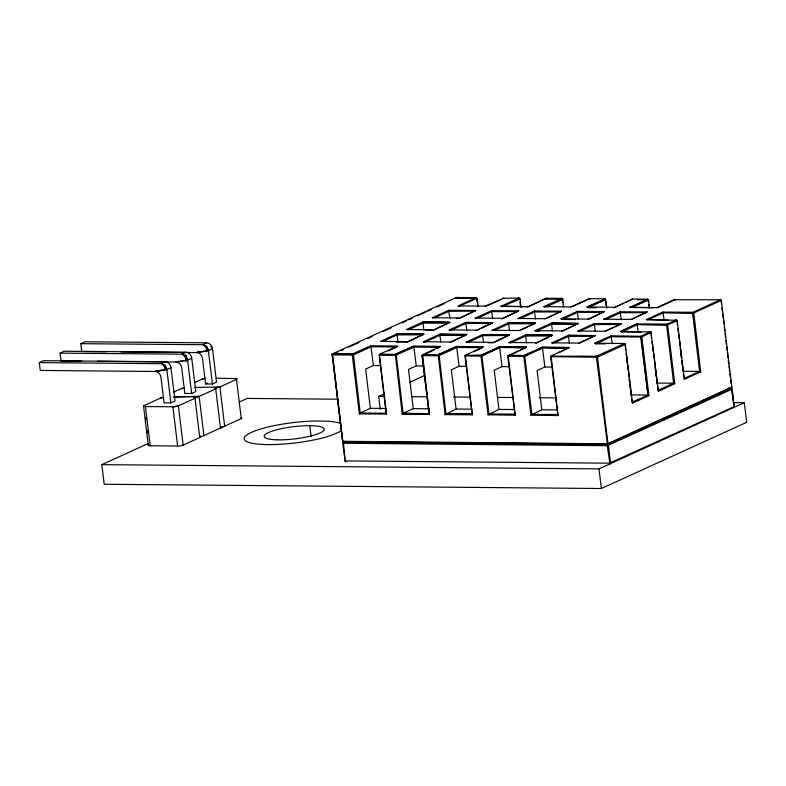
<?xml version="1.0" encoding="UTF-8"?>
<svg xmlns="http://www.w3.org/2000/svg" width="786" height="786" viewBox="0 0 786 786"><rect width="100%" height="100%" fill="white"/><g stroke="black" fill="none" stroke-linecap="round" stroke-linejoin="round"><path stroke-width="1.18" d="M165.139 368.605L165.148 365.166M185.889 361.432L185.909 355.714M206.659 349.682L206.669 346.253M165.04 368.722L165.099 365.235M185.761 361.589L185.879 354.604M206.561 349.809L206.62 346.312M558.984 352.629L569.378 347.402L542.193 347.166L523.8 356.087L530.943 415.175L557.991 415.558L550.632 356.166L597.37 356.215L608.01 444.119L342.863 441.761L332.36 353.926L456.352 297.491L476.149 297.629L477.131 301.844M396.213 342.057L407.236 342.097L423.89 334.109L396.763 333.952L380.453 341.379L407.384 341.605M332.046 354.299L332.822 353.769L352.462 353.985L353.435 354.614L360.214 413.004L359.379 413.868L386.555 414.094L379.442 355.38L379.707 354.211L397.736 346.007L370.805 345.771L352.462 353.985L332.36 353.926L331.967 354.908L353.189 355.026L371.139 346.734L396.871 346.96L397.195 346.341M395.928 354.496L396.046 355.39L379.088 355.282L379.707 354.211L395.319 354.348L396.301 354.987L414.006 347.107L439.738 347.324L437.527 348.345M721.568 304.143L721.184 300.055L720.369 299.741L674.575 299.741M668.316 320.285L646.446 319.558L662.912 312.062L692.997 312.288L720.369 299.741L721.263 300.183L731.894 387.252L607.44 444.336L596.436 357.237L596.839 356.019L624.487 343.502L625.165 343.806L625.666 349.996M731.383 387.577L731.815 387.105L607.421 443.785L342.627 441.29L332.124 354.427L332.822 353.769L352.462 353.985M520.99 307.414L519.959 298.592L519.006 298.002L500.957 306.275L527.956 306.864L546.221 298.267L561.872 298.366L562.845 302.581M596.662 356.706L596.839 356.019M553.747 355.134L550.603 356.648L596.436 357.237L597.37 356.215L597.724 357.041L625.292 344.327L624.673 343.541M148.849 444.817A4.038 0.815 -6.9 0 0 150.205 445.79L177.636 446.026A4.038 0.815 -6.9 0 0 183.138 445.102L199.752 437.537L194.997 398.296L193.651 397.323L194.81 397.284A4.038 0.815 -6.9 0 0 199.153 396.409L215.757 388.844L216.022 388.068L214.411 387.871L219.913 386.948L236.517 379.383L236.782 378.606L216.081 378.243M345.683 441.28L342.725 443.255L345.113 460.92L609.405 463.18L734.232 406.637L733.692 404.112M733.426 407.649L734.232 406.637L732.169 389.139L731.452 388.245L607.686 444.512L343.453 442.302L345.113 460.92L345.879 461.677L345.388 461.569M526.522 347.029L499.503 347.078L480.934 355.724L488.086 414.812L515.135 415.195L508.218 355.724L526.522 347.029L499.336 346.803L481.258 355.046L464.919 355.439L472.278 414.831L445.092 414.595L438.175 354.712L456.479 346.439L483.459 346.734L465.361 355.351L472.278 414.831M482.918 347.078L482.594 347.687L456.863 347.471L438.902 355.763L421.954 355.645L429.411 414.468L402.236 414.232L395.319 354.348L413.613 346.066L440.592 346.371L422.19 354.928L428.969 413.593L403.071 413.367L402.236 414.232M199.723 436.682L200.803 436.397A4.038 0.815 -6.9 0 0 203.898 435.65L223.342 426.611L220.512 428.085L215.57 387.832A4.038 0.815 -6.9 0 0 219.913 386.948L224.658 426.189A4.038 0.815 -6.9 0 1 220.935 427.014L220.316 427.073M220.787 427.928A4.038 0.815 -6.9 0 0 220.778 427.299L220.935 427.014M200.312 437.104L200.803 436.397L200.312 437.104A4.038 0.815 -6.9 0 1 199.752 437.537M407.01 329.707L406.411 329.55L422.711 322.122L449.838 322.289L433.194 330.277L425.835 330.248M432.958 317.878L432.359 317.731L448.659 310.303L475.795 310.47L459.142 318.448L456.686 318.438M440.808 342.323L439.787 334.659L466.746 334.482L450.103 342.46L465.774 335.19L439.954 335.278L424.371 342.382L423.32 341.743L439.62 334.315L466.746 334.482L439.62 334.315L466.167 334.748M466.756 330.503L465.744 322.84L492.124 322.928L465.567 322.496L492.704 322.653L491.731 323.37L465.901 323.459L450.319 330.552L449.268 329.924L465.567 322.496L492.704 322.653L476.051 330.641L479.185 329.187M518.652 310.834L501.999 318.811L518.652 310.834L491.525 310.666L475.216 318.094L476.277 318.733L491.859 311.639L517.679 311.541M466.776 342.264L466.177 342.106L482.427 334.61L509.613 334.846L492.96 342.824L488.057 342.814M518.947 330.66L535.561 323.026L508.375 322.791L492.124 330.287L492.724 330.434M544.894 318.841L561.509 311.197L534.333 310.971L518.082 318.468L518.681 318.615M526.522 343.06L525.51 335.396L551.89 335.484L525.343 335.052L552.47 335.209L535.816 343.197L552.47 335.209L525.343 335.052L509.033 342.48L510.094 343.109L525.677 336.015L551.497 335.917M552.479 331.23L551.458 323.567L577.838 323.655L551.291 323.223L578.417 323.39L561.774 331.368L578.417 323.39L551.291 323.223L534.991 330.651L539.717 331.299M575.47 319.509L561.99 319.47L560.939 318.831L577.238 311.403L604.375 311.561L587.722 319.548L602.351 312.759M578.712 343.217L595.326 335.573L568.199 335.416L551.9 342.843L552.499 342.991M604.66 331.387L621.284 323.753L594.147 323.586L577.848 331.014L578.447 331.171M630.618 319.568L647.232 311.934L620.105 311.767L603.795 319.195L604.395 319.342M656.565 307.748L675.017 299.328L675.547 299.947M445.092 414.595L456.096 409.034L472.022 409.172M407.236 342.097L423.89 334.109L396.763 333.952L423.31 334.384L396.93 334.296L397.942 341.959M434.236 329.786L449.838 322.289L422.711 322.122L449.258 322.565L422.878 322.476L423.9 330.14M460.183 317.966L475.795 310.47M494.001 342.342L509.613 334.846M519.959 330.523L535.561 323.026M545.906 318.694L561.509 311.197M579.724 343.079L595.326 335.573L568.199 335.416L594.747 335.848L568.366 335.76L569.388 343.423M605.672 331.25L621.284 323.753L594.147 323.586L620.704 324.029L594.324 323.94L595.336 331.604M631.63 319.43L647.232 311.934M488.086 414.812L498.963 409.408L514.879 409.545M530.943 415.175L541.819 409.771L557.736 409.909M421.954 355.645L424.293 354.486M677.365 320.688L666.646 325.316L637.279 324.608L621.765 332.016L620.704 331.387L636.955 323.891L667.049 324.107L676.333 319.814L676.864 320.433M502.853 298.287L519.006 298.002L519.968 298.975L502.058 306.638M632.19 299.515L631.335 299.712L632.16 298.965L647.772 299.171L648.548 300.075L649.442 307.306M609.897 463.927L610.545 462.993L608.492 445.338L607.686 444.512L607.293 445.721L609.897 463.927L609.405 463.18M485.159 306.206L503.797 298.179M570.872 306.943L589.303 298.601L604.915 298.808L605.692 299.702L606.723 308.151M632.475 299.112L613.679 307.866L623.612 303.278M511.932 354.27L525.549 347.746L499.65 347.52L481.631 356.156L464.88 355.911L468.201 354.368M509.839 355.272L507.736 356.274L508.473 355.311L524.115 355.41L542.36 347.441L568.406 348.11L542.517 347.893L524.488 356.52L507.697 356.146L515.135 415.195M604.375 311.561L603.402 312.278L577.572 312.366L561.99 319.47M473.742 351.804L481.484 348.208M638.153 331.771L637.122 324.166L620.704 331.387L650.946 331.957L658.452 391.34L674.781 383.725L667.55 324.392L667.049 324.107L666.646 325.316L673.641 383.204L674.781 383.725M379.235 355.144L382.536 353.612M388.058 351.047L395.771 347.471M426.503 353.464L434.226 349.878M481.278 328.214L491.731 323.37M386.299 408.445L370.383 408.307L360.214 413.004L386.103 413.22L386.555 414.094M396.301 354.987L403.071 413.367L413.24 408.671L429.156 408.808M625.823 302.256L630.234 300.223M657.646 307.719L674.201 300.075M456.234 298.297L477.092 298.228L459.201 306.275L458.1 305.911L476.149 297.629L477.112 298.611L477.986 305.842M544.786 306.894L543.824 306.638L561.872 298.366L562.835 299.338L563.709 306.579M569.378 347.402L551.074 356.087L557.991 415.558M344.946 442.243L342.725 443.255L607.293 445.721L732.169 389.139M39.3 362.592L43.456 360.695L165.158 361.737A6.052 4.991 65.5 0 1 170.837 366.748L175.042 401.017L170.896 402.913L164.058 402.854L160.973 377.359A6.052 4.991 65.5 0 0 155.933 371.503L40.253 370.442L39.3 362.592L161.818 363.712A6.052 4.991 65.5 0 1 166.858 369.558L170.896 402.913M81.783 361.167L61.013 360.98L60.06 353.13L64.216 351.244L185.918 352.275A6.052 4.991 65.5 0 1 191.597 357.286L195.802 391.566L191.656 393.452L184.818 393.393L181.733 367.897A6.052 4.991 65.5 0 0 176.693 362.041L97.67 361.295M106.208 351.735L81.773 351.529L80.82 343.679L84.976 341.782L206.679 342.824A6.052 4.991 65.5 0 1 212.358 347.834L216.563 382.104L212.416 384L205.578 383.941L202.493 358.436A6.052 4.991 65.5 0 0 197.453 352.59L120.877 351.863M161.002 363.633L165.158 361.737M60.06 353.13L181.763 354.172L185.918 352.275M80.82 343.679L202.523 344.71L206.679 342.824M157.19 370.481L155.117 371.424L166.858 369.558L171.014 367.671M198.711 351.558L196.638 352.511L208.378 350.644L212.534 348.748M191.774 358.21L187.618 360.106L176.693 362.041M194.81 397.284L194.977 397.441A4.038 0.815 -6.9 0 1 194.997 398.296L178.393 405.871A4.038 0.815 -6.9 0 1 172.881 406.784L145.459 406.549A4.038 0.815 -6.9 0 1 144.103 405.576L160.708 398.011A4.038 0.815 -6.9 0 1 163.802 397.254L160.708 398.011M173.726 392.076L181.468 388.549A4.038 0.815 -6.9 0 1 184.563 387.793L181.468 388.549M194.486 382.625L202.228 379.088A4.038 0.815 -6.9 0 1 205.323 378.341L202.228 379.088M205.578 383.941L207.651 382.988M332.016 354.781L337.587 352.236M340.928 350.713L343.158 349.701M348.729 347.157L358.76 342.588M367.671 338.53L372.132 336.496M383.273 331.427L391.074 327.87M402.216 322.791L406.676 320.767M408.907 319.745L412.247 318.222M417.818 315.687L425.619 312.13M427.849 311.118L431.19 309.596M436.761 307.051L444.562 303.504M733.279 402.589L744.322 402.687L746.7 422.308L601.378 488.509L104.194 484.264L101.826 464.644L148.416 443.422M239.386 401.98L247.148 398.433L337.99 399.209M382.625 341.507L397.097 334.915L422.917 334.826M408.573 329.688L423.045 323.095L448.865 322.997M434.53 317.858L448.993 311.266L474.823 311.177M224.658 426.189L241.273 418.624A4.038 0.815 -6.9 0 0 241.243 417.759M380.768 365.588L373.419 365.519L365.628 369.066L370.383 408.307M423.625 365.952L416.275 365.883L408.494 369.43L413.24 408.671M468.348 342.234L482.81 335.651L508.64 335.553M494.296 330.415L508.768 323.822L534.588 323.734M520.244 318.595L534.716 312.003L560.536 311.904M546.221 306.913L562.835 299.338L546.083 299.093M380.277 409.447L378.695 396.36L384.256 393.835M409.83 382.173L424.293 375.59M586.887 307.012L604.915 298.808L605.692 299.702L587.948 307.64L586.887 307.012L613.866 307.238M466.481 366.315L459.142 366.256L451.351 369.803L456.096 409.034M536.042 331.289L551.625 324.186L577.445 324.097M652.989 307.719L629.753 307.375L647.772 299.171L648.558 302.266M509.348 366.679L501.999 366.62L494.207 370.167L498.963 409.408M554.061 342.971L568.533 336.379L594.354 336.29M580.019 331.152L594.481 324.559L620.311 324.461M605.967 319.322L620.439 312.73L646.259 312.641M594.756 343.207L611.056 335.779L641.7 336.329L648.951 395.663L632.494 403.159L625.292 344.327L624.487 343.502L594.756 343.207L595.808 343.846L605.515 343.875M647.546 319.931L663.227 312.789L692.604 313.486L721.135 300.488M552.204 367.052L544.855 366.983L537.074 370.53L541.819 409.771M595.808 343.846L611.39 336.742L641.317 337.076L651.358 332.281L650.435 331.682L640.59 336.516L648.008 395.093L648.951 395.663M684.017 378.479L699.599 371.375L700.729 371.906L684.429 379.333L677.149 320.285L646.446 319.558M101.826 464.644L599.001 468.888L744.322 402.687M571.913 306.736L588.478 299.338M587.486 307.159L605.387 299.161M630.352 307.523L648.254 299.535M631.915 307.513L648.597 299.938L637.485 299.672M481.258 355.046L481.857 355.439L499.65 347.52L499.336 346.803M524.115 355.41L524.724 355.812L542.517 347.893L542.193 347.166M527.956 306.864L546.221 298.267L546.702 299.014M641.317 337.076L648.008 395.093L631.993 402.108L631.551 398.473M486.2 306.019L499.444 300.291M395.319 354.348L413.78 346.351L416.275 365.883M429.411 414.468L422.573 354.584L438.175 354.712L456.646 346.714L459.142 366.256M456.352 297.491L455.703 298.425L455.939 297.619L456.853 298.238L456.656 297.776M597.724 357.041L596.436 357.237M197.453 352.59L208.378 350.644L212.416 384M155.933 371.503L166.858 369.558L161.818 363.712M193.651 397.323L199.153 396.409L203.898 435.65M175.877 361.963L187.618 360.106L191.656 393.452M194.299 387.478L219.913 386.948M173.539 396.94L199.153 396.409L174.03 396.93M621.765 332.016L641.17 332.085M458.1 305.911L485.286 306.137M500.957 306.275L528.143 306.511M543.824 306.638L571 306.874M629.753 307.375L656.674 307.601M587.948 307.64L596.525 307.719M432.359 317.731L459.289 317.957M475.216 318.094L502.146 318.33M518.082 318.468L545.003 318.694M560.939 318.831L587.869 319.057M603.795 319.195L630.726 319.43M508.542 323.066L534.981 323.292L508.375 322.791L509.613 330.867M406.411 329.55L433.332 329.786M449.268 329.924L476.198 330.149M492.124 330.287L519.055 330.513M534.991 330.651L561.911 330.886M577.848 331.014L604.778 331.25M482.594 334.895L509.033 335.121L482.427 334.61L483.665 342.686M423.32 341.743L450.24 341.969M466.177 342.106L493.107 342.342M509.033 342.48L535.964 342.706M551.9 342.843L578.82 343.069M542.36 347.441L568.799 347.667M728.681 387.96L731.127 387.979M378.695 396.36L384.816 396.419M411.756 396.645L427.672 396.783M453.394 396.999L470.539 397.146M497.479 397.382L513.396 397.52M539.108 397.736L556.252 397.883M514.751 414.163L489.02 413.937L481.857 355.439M557.608 414.527L531.876 414.31L524.724 355.812M438.175 354.712L439.158 355.351L445.937 413.731L471.826 413.957M402.648 413.77L429.077 413.996L403.071 413.367M445.505 414.134L471.944 414.36L445.937 413.731M648.008 395.093L631.276 394.877L629.979 384.177M499.503 347.078L525.549 347.746M202.523 344.71L203.338 344.789L208.378 350.644A6.052 4.991 65.5 0 0 203.338 344.789M181.763 354.172L182.578 354.25L187.618 360.106A6.052 4.991 65.5 0 0 182.578 354.25M214.411 387.871L216.022 388.068A4.038 0.815 -6.9 0 1 215.757 388.844M345.879 461.677L344.838 460.724M343.374 442.037L342.627 441.29L332.36 353.926L352.207 354.388L359.379 413.868M144.103 405.576L145.459 406.549L150.205 445.79M731.344 388.274L734.232 406.637M210.736 346.4L212.358 347.834M353.061 354.122L353.435 354.614M662.912 312.062L664.111 319.951M534.333 310.971L535.571 319.047M620.105 311.767L621.284 319.774M611.056 335.779L612.245 343.787M577.238 311.403L578.427 319.411M491.525 310.666L492.704 318.674M448.659 310.303L449.847 318.31M370.805 345.771L373.419 365.519M589.834 299.22L589.303 298.601L588.861 299.004M563.149 304.978L563.444 307.375M519.988 302.217L520.44 305.813M477.426 304.241L477.731 306.638M677.159 322.859L677.463 325.276M677.905 328.902L678.357 332.527M678.652 334.944L679.094 338.57M679.546 342.205L679.988 345.83M680.293 348.247L680.735 351.873M681.03 354.29L681.482 357.925M681.924 361.55L682.376 365.176M682.67 367.593L683.122 371.218M683.417 373.645L683.859 377.27M542.517 347.893L544.855 366.983M499.65 347.52L501.999 366.62M678.721 334.374L679.143 337.941M679.438 340.318L680.008 345.074M680.303 347.451L681.59 358.151M681.884 360.528L683.181 371.228L699.599 371.375L692.604 313.486L692.997 312.288L693.802 313.113L700.729 371.906M648.853 304.663L649.285 308.259M652.478 343.816L653.343 350.949M653.628 353.327L654.06 356.893M654.345 359.271L657.224 383.057L673.641 383.204L657.941 390.288L657.499 386.653M650.877 332.114L651.614 338.176M652.056 341.812L652.351 344.239M652.793 347.874L653.235 351.509M653.53 353.936L653.972 357.571M654.414 361.206L654.846 364.842M655.141 367.259L655.583 370.894M655.878 373.321L656.32 376.956M656.762 380.591L657.204 384.226M626.53 355.636L627.385 362.768M627.68 365.146L628.977 375.855M629.262 378.233L629.694 381.8M626.098 353.631L626.393 356.058M626.835 359.693L627.277 363.329M627.572 365.755L628.014 369.391M628.456 373.026L628.898 376.661M629.193 379.088L629.635 382.723M629.93 385.14L630.372 388.775M630.814 392.411L631.256 396.046M605.554 300.704L606.134 305.499M599.001 468.888L601.378 488.509M309.802 425.668L311.118 436.594M241.273 418.624L236.517 379.383A4.038 0.815 -6.9 0 0 235.171 378.41M183.138 445.102L178.393 405.871L172.881 406.784L177.636 446.026M145.538 417.464L145.832 419.842M147.12 430.541L147.414 432.919M143.533 406.136L148.289 445.377M722.01 307.798L722.442 311.452M722.737 313.889L723.169 317.544M723.464 319.981L723.896 323.635M724.338 327.29L724.771 330.945M725.065 333.382L725.498 337.027M725.94 340.682L726.372 344.337M726.667 346.773L727.099 350.428M727.394 352.865L727.974 357.738M728.268 360.175L728.701 363.83M728.995 366.266L729.575 371.139M729.86 373.576L730.302 377.221M730.587 379.658L731.029 383.313M379.373 356.353L386.103 413.22M732.218 391.31L733.417 401.784M658.363 390.514L658.452 391.34M632.416 402.344L632.494 403.159M684.38 378.823L684.429 379.333M733.957 406.441L734.016 407.217M340.417 423.408A50.451 10.228 -6.9 0 0 326.563 421.139L313.152 421.031A50.451 10.228 -6.9 0 0 251.373 432.398A50.451 10.228 -6.9 0 0 261.895 444.385A50.451 10.228 -6.9 0 0 326.976 436.761A49.823 5.237 -14.3 0 0 340.623 431.268M160.894 369.833A6.052 4.991 65.5 0 1 161.68 370.196M636.955 323.891L621.304 331.535L636.955 323.891M277.33 439.836A30.271 6.141 -6.9 0 0 324.215 429.736A30.271 6.141 -6.9 0 0 281.142 428.714A30.271 6.141 -6.9 0 0 277.33 439.836"/></g></svg>
